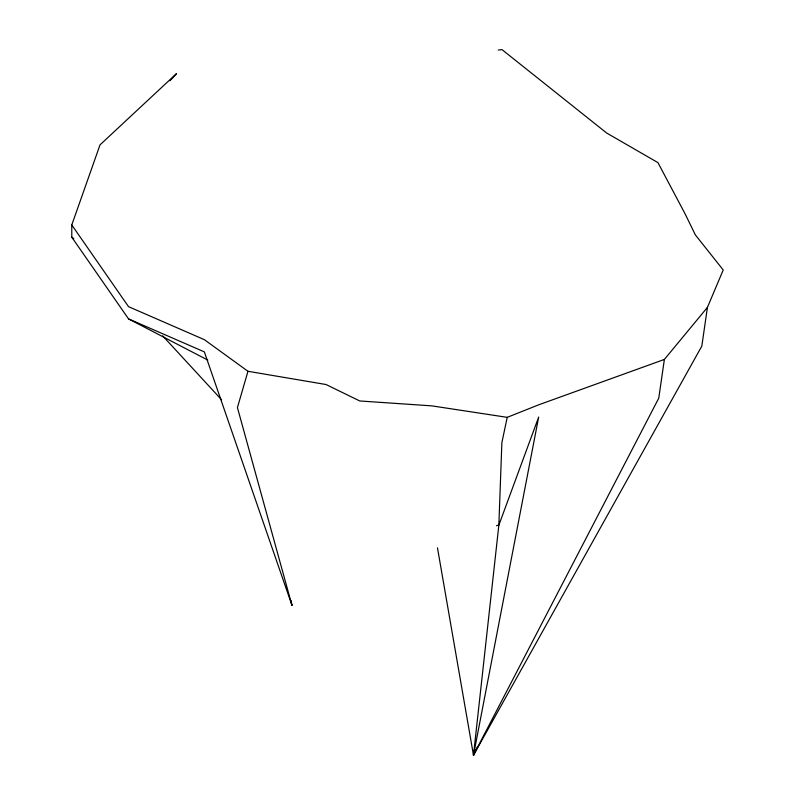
<?xml version="1.0" encoding="UTF-8"?>
<svg xmlns="http://www.w3.org/2000/svg" width="795" height="795" viewBox="0 0 795 795"><rect width="100%" height="100%" fill="white"/><g stroke="black" fill="none" stroke-linecap="round" stroke-linejoin="round"><path stroke-width="1.19" d="M473.552 752.776L473.482 755.25L701.826 346.113L707.421 307.397L723.221 269.982L695.347 234.893L685.121 213.905L657.932 162.617L606.664 133.023L501.983 49.608L498.306 50.055M707.421 307.397L664.372 359.439L658.767 398.156L473.482 755.25L437.469 547.825M664.372 359.439L538.672 404.824L507.21 417.345L501.874 442.676L498.853 525.167L473.482 755.25L477.676 746.267M169.921 80.792L176.579 73.528L100.021 144.869L71.779 224.955L128.532 306.661L204.365 339.674L247.97 371.285L237.427 407.597L291.954 605.323L291.01 600.464M474.168 752.875L473.482 755.25L538.672 417.057L498.853 525.167L496.448 525.724M507.21 417.345L431.755 405.857L359.777 400.968L326.02 384.522L247.97 371.285M71.779 224.955L71.779 237.188L128.532 318.884L204.365 351.897L291.954 605.323M128.532 318.884L207.803 360.075M73.776 238.649L71.779 237.188L73.458 239.017M162.667 335.838L221.586 399.776"/></g></svg>
